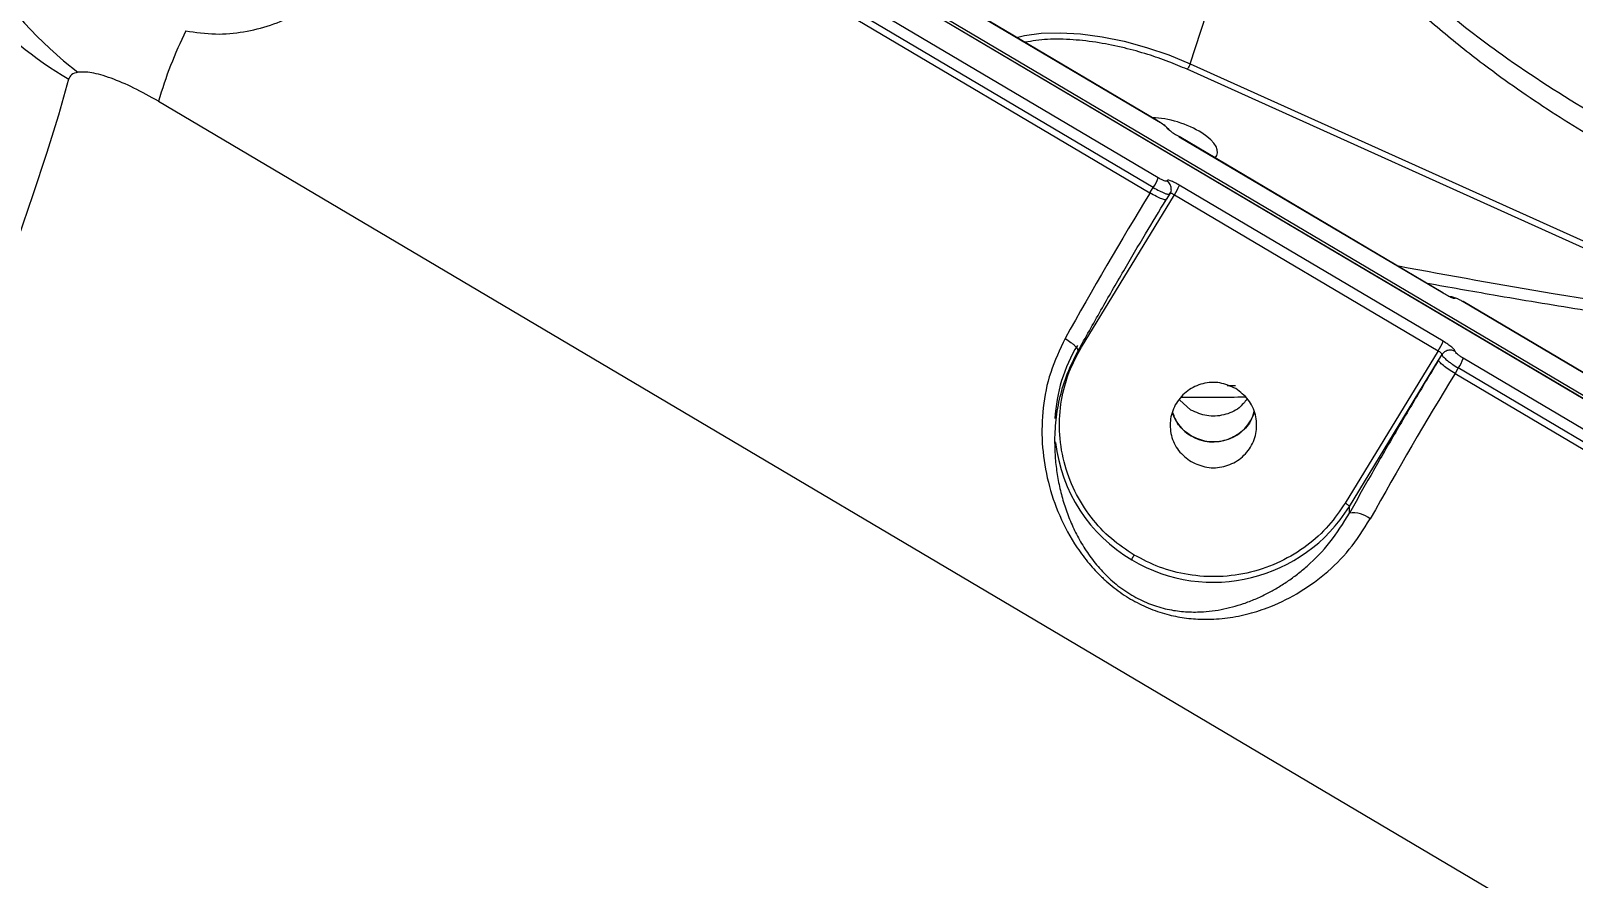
# Model space of a CAD drawing. Header units: millimetres. Extents: x -5609 to 5139, y -3980 to 3221.
# Drawn here: x 1933.6 to 2094, y 311 to 399.1 of the extents above; entities that cross this region are included whole.
import ezdxf

# ---------------------------------------------------------------- set-up
doc = ezdxf.new("R2010")
doc.units = ezdxf.units.MM
for name, color, linetype in [('DIKOM_ОБЪЕКТ', 7, 'Continuous'), ('DIKOM_РАЗМЕР_ЗОНА', 7, 'Continuous'), ('DIKOM_РАЗМЕР_ОБЪЕКТА', 7, 'Continuous')]:
    doc.layers.add(name, color=color, linetype=linetype)
doc.styles.add('style1', font='arial.ttf', dxfattribs={"width": 0.8})
doc.dimstyles.new('1-50', dxfattribs={"dimtxt": 300, "dimasz": 200, "dimexe": 100, "dimexo": 0, "dimgap": 100, "dimtad": 1, "dimtxsty": 'style1', "dimcen": 200, "dimclrd": 7, "dimclre": 7, "dimclrt": 7, "dimadec": 1, "dimazin": 2, "dimtfac": 1, "dimtmove": 0, "dimatfit": 2, "dimfxl": 0, "dimlwd": 25, "dimlwe": 18, "dimarcsym": 0})

# ---------------------------------------------------------------- blocks, each defined once
blk = doc.blocks.new('A$Cc336a1e3')
at = {"color": 7, "linetype": 'Continuous', "lineweight": 15}
for p, q in [((5145.92, 1497.55), (4731.05, 1743.04)), ((5145.92, 1497.22), (4731.05, 1742.71)), ((5145.92, 1497.21), (4731.05, 1742.7)), ((4871.01, 1662.61), (4799.86, 1704.71)), ((4799.87, 1704.7), (4871.01, 1662.6)), ((4871.03, 1656.7), (4799.88, 1698.8)), ((4799.03, 1697.23), (4870.17, 1655.14)), ((4870.51, 1655.69), (4799.37, 1697.79)), ((4874.34, 1668.57), (4882.44, 1693.32)), ((4932.81, 1641.48), (4874.02, 1667.99)), ((4874.34, 1668.57), (4934.42, 1641.49)), ((4767.07, 1664.66), (5067.08, 1487.14)), ((4871.01, 1662.61), (4871.01, 1662.6)), ((4900.63, 1644.76), (4873.2, 1660.99)), ((4873.21, 1660.98), (4900.64, 1644.74)), ((4870.17, 1655.14), (4870.51, 1655.69)), ((4871.88, 1654.44), (4872.3, 1655.12)), ((4900.65, 1639.72), (4873.22, 1655.95)), ((4863.05, 1639.11), (4872.71, 1654.94)), ((4871.86, 1654.45), (4871.81, 1654.44)), ((4872.19, 1655), (4872.23, 1655.04)), ((4872.71, 1654.94), (4900.13, 1638.71)), ((4900.63, 1644.76), (4900.64, 1644.74)), ((4973.87, 1601.74), (4902.72, 1643.84)), ((4902.73, 1643.83), (4973.88, 1601.73)), ((4900.13, 1638.71), (4890.48, 1622.88)), ((4890.91, 1622.54), (4900.17, 1637.73)), ((4900.17, 1637.73), (4900.54, 1638.32)), ((4973.89, 1595.84), (4902.74, 1637.94)), ((4902.23, 1636.93), (4901.89, 1636.37)), ((4901.89, 1636.37), (4973.03, 1594.27)), ((4973.37, 1594.83), (4902.23, 1636.93)), ((4878.21, 1635.1), (4879.06, 1635.1)), ((4874.43, 1632.55), (4873.23, 1633.63)), ((4860.29, 1629.28), (4860.28, 1629.08)), ((4890.91, 1621.84), (4890.91, 1622.54))]:
    blk.add_line(p, q, dxfattribs=at)
at = {"color": 8, "linetype": 'Continuous', "lineweight": 15}
for p, q in [((4873.21, 1660.98), (4873.2, 1660.99)), ((4902.73, 1643.83), (4902.72, 1643.84))]:
    blk.add_line(p, q, dxfattribs=at)
at = {"color": 8, "linetype": 'Continuous', "lineweight": 15, "flags": 128}
blk.add_lwpolyline([(4856.3, 1671.31), (4857.12, 1671.5), (4858.87, 1671.74), (4860.82, 1671.79), (4862.94, 1671.67), (4865.18, 1671.37), (4867.49, 1670.9), (4869.82, 1670.26), (4872.12, 1669.48), (4874.34, 1668.57)], dxfattribs=at)
at = {"color": 7, "linetype": 'Continuous', "lineweight": 15, "flags": 128}
for points in [[(4757.73, 1666.95), (4756.67, 1663.23), (4755.43, 1659.22), (4754.02, 1654.93), (4752.43, 1650.37)], [(4873.2, 1660.99), (4873.19, 1660.99), (4873.19, 1660.99)], [(4902.72, 1643.84), (4902.72, 1643.84), (4902.71, 1643.84)]]:
    blk.add_lwpolyline(points, dxfattribs=at)
at = {"color": 7, "linetype": 'Continuous', "lineweight": 15}
for centre, radius, start, end in [((4784.68, 1701.35), 42.54, 153.0618, 232.322), ((4778.58, 1702.26), 41, 221.8765, 239.4365), ((4812.62, 1651.24), 47.49, 154.091, 163.5782), ((4866.54, 1658.35), 4.78, 326.1956, 339.8143), ((5243.76, 1427.18), 437.64, 148.6093, 150.9034), ((4868.77, 1657.57), 4.74, 326.159, 339.9083), ((4901.38, 1643.33), 1, 59.3977, 87.0071), ((4876.33, 1630.9), 16.06, 148.5708, 177.2574), ((4896.18, 1641.36), 4.76, 326.1816, 339.8628), ((4898.26, 1639.58), 4.78, 326.1971, 339.8141), ((5275.42, 1408.45), 437.57, 148.6091, 150.9035), ((4876.69, 1633.7), 4.44, 199.4559, 239.5178), ((4876.76, 1633.75), 4.51, 239.0705, 342.2274), ((4876.76, 1631.28), 16.63, 239.305, 328.2969), ((4891.3, 1619.08), 2.78, 50.6416, 98.085)]:
    blk.add_arc(centre, radius, start, end, dxfattribs=at)
at = {"color": 8, "linetype": 'Continuous', "lineweight": 15}
for centre, radius, start, end in [((4871.41, 1655.56), 0.976, 353.7983, 59.773), ((4876.49, 1630.97), 16.23, 186.3368, 239.5584)]:
    blk.add_arc(centre, radius, start, end, dxfattribs=at)
at = {"color": 7, "linetype": 'Continuous', "lineweight": 15}
blk.add_ellipse((4872.77, 1660.62), major_axis=(4.39, -1.5), ratio=0.406419, start_param=6.073579, end_param=8.548166, dxfattribs=at)
for points, knots in [([(4936.28, 1653.72), (4932.87, 1655.13), (4926.06, 1657.94), (4916.2, 1663.21), (4907.5, 1668.79), (4900, 1674.57), (4894.39, 1679.69), (4889.92, 1684.57), (4886.41, 1689.02), (4884.51, 1692.25), (4883.55, 1693.87)], [0, 0, 0, 0, 0.166563, 0.332641, 0.499588, 0.625438, 0.751028, 0.834087, 0.916852, 1, 1, 1, 1]), ([(4882.44, 1693.32), (4883.38, 1691.66), (4885.23, 1688.36), (4888.68, 1683.78), (4892.44, 1679.47), (4896.52, 1675.43), (4900.83, 1671.65), (4906.08, 1667.52), (4912.3, 1663.22), (4919.53, 1658.91), (4926.94, 1655.05), (4932.03, 1652.88), (4934.57, 1651.8)], [0, 0, 0, 0, 0.083534, 0.16603, 0.250485, 0.333307, 0.417364, 0.501882, 0.627001, 0.751297, 0.875446, 1, 1, 1, 1]), ([(4769.9, 1671.99), (4770.94, 1671.84), (4773.01, 1671.54), (4775.94, 1671.83), (4778.73, 1672.51), (4781.4, 1673.62), (4783.94, 1675.11), (4786.3, 1677.02), (4788.47, 1679.3), (4789.63, 1681.16), (4790.2, 1682.1)], [0, 0, 0, 0, 0.127435, 0.25379, 0.379462, 0.50378, 0.628545, 0.752226, 0.875805, 1, 1, 1, 1]), ([(4874.34, 1668.57), (4874.32, 1668.51), (4874.28, 1668.4), (4874.19, 1668.22), (4874.1, 1668.07), (4874.04, 1668.01), (4874.02, 1667.99)], [0, 0, 0, 0, 0.24996, 0.500043, 0.749888, 1, 1, 1, 1]), ([(4758.67, 1667.68), (4758.44, 1667.62), (4757.96, 1667.48), (4757.81, 1667.13), (4757.73, 1666.95)], [0, 0, 0, 0, 0.501506, 1, 1, 1, 1]), ([(4767.07, 1664.66), (4766.21, 1665.15), (4764.51, 1666.1), (4762.11, 1667.11), (4760.03, 1667.73), (4759.12, 1667.7), (4758.67, 1667.68)], [0, 0, 0, 0, 0.257844, 0.511892, 0.759439, 1, 1, 1, 1]), ([(4872, 1661.86), (4871.96, 1661.9), (4871.84, 1662.05), (4871.48, 1662.3), (4871.16, 1662.5), (4871, 1662.61)], [0, 0, 0, 0, 0.13762, 0.563276, 1, 1, 1, 1]), ([(4871.01, 1662.6), (4871.13, 1662.53), (4871.35, 1662.39), (4871.64, 1662.19), (4871.85, 1662.03), (4871.88, 1661.98), (4871.89, 1661.95)], [0, 0, 0, 0, 0.249719, 0.499449, 0.749156, 1, 1, 1, 1]), ([(4871.89, 1661.95), (4871.92, 1661.91), (4871.96, 1661.83), (4872.27, 1661.59), (4872.7, 1661.28), (4873.04, 1661.08), (4873.21, 1660.98)], [0, 0, 0, 0, 0.250632, 0.500227, 0.750032, 1, 1, 1, 1]), ([(4871.89, 1661.95), (4872, 1661.88), (4872.12, 1661.79), (4872.2, 1661.66), (4872.21, 1661.64)], [0, 0, 0, 0, 0.8326, 1, 1, 1, 1]), ([(4871.91, 1656.4), (4871.89, 1656.38), (4871.86, 1656.34), (4871.66, 1656.39), (4871.37, 1656.51), (4871.14, 1656.64), (4871.03, 1656.7)], [0, 0, 0, 0, 0.25034, 0.500124, 0.749712, 1, 1, 1, 1]), ([(4873.22, 1655.95), (4873.05, 1656.04), (4872.71, 1656.23), (4872.28, 1656.41), (4871.98, 1656.49), (4871.93, 1656.43), (4871.91, 1656.4)], [0, 0, 0, 0, 0.250533, 0.5002, 0.749987, 1, 1, 1, 1]), ([(4872.2, 1655), (4872.24, 1655.06), (4872.34, 1655.2), (4872.37, 1655.37), (4872.39, 1655.45)], [0, 0, 0, 0, 0.494138, 1, 1, 1, 1]), ([(4872.71, 1654.94), (4872.65, 1654.97), (4872.57, 1655.01), (4872.46, 1655.06), (4872.37, 1655.09), (4872.31, 1655.09), (4872.26, 1655.08), (4872.25, 1655.07), (4872.25, 1655.06)], [0, 0, 0, 0, 0.244355, 0.370921, 0.500127, 0.719637, 0.852495, 1, 1, 1, 1]), ([(4862.68, 1638.69), (4863.47, 1640.1), (4865.01, 1642.85), (4867.38, 1646.95), (4869.65, 1650.8), (4871.13, 1653.24), (4871.85, 1654.42)], [0, 0, 0, 0, 0.272667, 0.531339, 0.774201, 1, 1, 1, 1]), ([(4900.64, 1644.74), (4900.81, 1644.65), (4901.14, 1644.45), (4901.56, 1644.25), (4901.85, 1644.15), (4901.88, 1644.18), (4901.89, 1644.2)], [0, 0, 0, 0, 0.250505, 0.500235, 0.750011, 1, 1, 1, 1]), ([(4901.89, 1644.2), (4901.9, 1644.21), (4901.92, 1644.23), (4902.12, 1644.16), (4902.39, 1644.02), (4902.62, 1643.9), (4902.73, 1643.83)], [0, 0, 0, 0, 0.250283, 0.50011, 0.749682, 1, 1, 1, 1]), ([(4861.35, 1640), (4860.8, 1638.84), (4859.68, 1636.5), (4858.97, 1632.79), (4858.87, 1629.1), (4859.4, 1625.48), (4860.5, 1621.97), (4861.95, 1619.14), (4863.46, 1617), (4864.6, 1615.71), (4865.6, 1614.76), (4866.69, 1613.85), (4868.14, 1612.86), (4870.01, 1611.92), (4871.89, 1611.29), (4873.78, 1610.91), (4875.8, 1610.75), (4877.96, 1610.86), (4880.2, 1611.27), (4882.71, 1612.06), (4885.46, 1613.36), (4888.35, 1615.4), (4890.99, 1617.96), (4892.37, 1620.14), (4893.06, 1621.23)], [0, 0, 0, 0, 0.061232, 0.122776, 0.184511, 0.246762, 0.308928, 0.371934, 0.40517, 0.435829, 0.452618, 0.468853, 0.500271, 0.531642, 0.56459, 0.595169, 0.628314, 0.67008, 0.711981, 0.753505, 0.815251, 0.877056, 0.938317, 1, 1, 1, 1]), ([(4868.52, 1617.48), (4867.71, 1618.02), (4866.04, 1619.13), (4863.95, 1621.4), (4862.25, 1624.1), (4861.13, 1627.15), (4860.66, 1630.37), (4860.87, 1633.54), (4861.65, 1636.51), (4862.59, 1638.26), (4863.05, 1639.11)], [0, 0, 0, 0, 0.116515, 0.240009, 0.368639, 0.500001, 0.63136, 0.759989, 0.883485, 1, 1, 1, 1]), ([(4901.91, 1638.65), (4901.89, 1638.7), (4901.86, 1638.8), (4901.57, 1639.08), (4901.15, 1639.4), (4900.82, 1639.61), (4900.65, 1639.72)], [0, 0, 0, 0, 0.250544, 0.500248, 0.75008, 1, 1, 1, 1]), ([(4860.27, 1629.08), (4860.29, 1629.89), (4860.34, 1631.52), (4860.8, 1633.97), (4861.52, 1636.39), (4862.29, 1637.92), (4862.68, 1638.69)], [0, 0, 0, 0, 0.252534, 0.504735, 0.752832, 1, 1, 1, 1]), ([(4900.17, 1637.73), (4899.38, 1636.42), (4897.78, 1633.78), (4895.42, 1629.76), (4893.1, 1625.75), (4891.64, 1623.14), (4890.91, 1621.84)], [0, 0, 0, 0, 0.249234, 0.499999, 0.750766, 1, 1, 1, 1]), ([(4900.54, 1638.32), (4900.54, 1638.33), (4900.54, 1638.35), (4900.5, 1638.41), (4900.45, 1638.47), (4900.37, 1638.54), (4900.27, 1638.62), (4900.19, 1638.67), (4900.13, 1638.71)], [0, 0, 0, 0, 0.147738, 0.280565, 0.500395, 0.629339, 0.75579, 1, 1, 1, 1]), ([(4901.89, 1636.37), (4901.67, 1636.51), (4901.22, 1636.78), (4900.65, 1637.2), (4900.25, 1637.55), (4900.2, 1637.67), (4900.17, 1637.73)], [0, 0, 0, 0, 0.250013, 0.500004, 0.749966, 1, 1, 1, 1]), ([(4901.91, 1638.65), (4901.79, 1638.7), (4901.62, 1638.78), (4901.35, 1638.8), (4901.15, 1638.77), (4900.96, 1638.7), (4900.73, 1638.57), (4900.61, 1638.42), (4900.54, 1638.32)], [0, 0, 0, 0, 0.239462, 0.368472, 0.500067, 0.631681, 0.760557, 1, 1, 1, 1]), ([(4900.54, 1638.32), (4900.54, 1638.28), (4900.56, 1638.21), (4900.72, 1638.02), (4900.97, 1637.79), (4901.29, 1637.55), (4901.68, 1637.26), (4902.01, 1637.06), (4902.23, 1636.93)], [0, 0, 0, 0, 0.161749, 0.299243, 0.500416, 0.631578, 0.758781, 1, 1, 1, 1]), ([(4902.74, 1637.94), (4902.63, 1638.01), (4902.41, 1638.14), (4902.13, 1638.36), (4901.94, 1638.55), (4901.92, 1638.61), (4901.91, 1638.65)], [0, 0, 0, 0, 0.249621, 0.499377, 0.749134, 1, 1, 1, 1]), ([(4879.08, 1634.79), (4878.54, 1635.03), (4877.46, 1635.52), (4875.64, 1635.4), (4874.02, 1634.65), (4872.81, 1633.33), (4872.2, 1631.66), (4872.29, 1629.9), (4873.04, 1628.26), (4873.98, 1627.55), (4874.45, 1627.19)], [0, 0, 0, 0, 0.125011, 0.250011, 0.374998, 0.500001, 0.624996, 0.749998, 0.874992, 1, 1, 1, 1]), ([(4874.45, 1627.19), (4874.99, 1626.95), (4876.06, 1626.47), (4877.88, 1626.59), (4879.51, 1627.33), (4880.72, 1628.65), (4881.33, 1630.32), (4881.24, 1632.08), (4880.49, 1633.72), (4879.55, 1634.44), (4879.08, 1634.79)], [0, 0, 0, 0, 0.124999, 0.250002, 0.374991, 0.499999, 0.625, 0.750003, 0.875, 1, 1, 1, 1]), ([(4880.28, 1633.72), (4880.02, 1633.39), (4879.38, 1632.6), (4877.86, 1631.96), (4876.05, 1631.83), (4874.97, 1632.31), (4874.43, 1632.55)], [0, 0, 0, 0, 0.194277, 0.462858, 0.731433, 1, 1, 1, 1]), ([(4874.44, 1629.87), (4873.95, 1630.22), (4873.09, 1630.85), (4872.71, 1631.84), (4872.54, 1632.28)], [0, 0, 0, 0, 0.556949, 1, 1, 1, 1]), ([(4880.98, 1632.38), (4880.88, 1632.04), (4880.61, 1631.14), (4879.48, 1630.02), (4877.88, 1629.27), (4876.06, 1629.15), (4874.98, 1629.63), (4874.44, 1629.87)], [0, 0, 0, 0, 0.132431, 0.349316, 0.566216, 0.783112, 1, 1, 1, 1]), ([(4868.27, 1613.31), (4868.85, 1613), (4869.71, 1612.54), (4870.88, 1612.13), (4872.04, 1611.81), (4873.47, 1611.58), (4874.99, 1611.53), (4876.34, 1611.62), (4877.56, 1611.8), (4878.75, 1612.07), (4879.93, 1612.43), (4881.13, 1612.89), (4882.29, 1613.44), (4883.4, 1614.05), (4884.46, 1614.72), (4885.5, 1615.48), (4887.02, 1616.75), (4888.96, 1618.71), (4890.26, 1620.79), (4890.91, 1621.84)], [0, 0, 0, 0, 0.062722, 0.093244, 0.125441, 0.188209, 0.25074, 0.29985, 0.349342, 0.398892, 0.447766, 0.500429, 0.554073, 0.601558, 0.650887, 0.700489, 0.749949, 0.874401, 1, 1, 1, 1]), ([(4890.48, 1622.88), (4889.93, 1622.08), (4888.8, 1620.44), (4886.51, 1618.37), (4883.76, 1616.7), (4880.66, 1615.59), (4877.4, 1615.13), (4874.18, 1615.34), (4871.16, 1616.1), (4869.39, 1617.03), (4868.52, 1617.48)], [0, 0, 0, 0, 0.116518, 0.240007, 0.36864, 0.499997, 0.631363, 0.759987, 0.883485, 1, 1, 1, 1]), ([(4890.48, 1622.88), (4890.53, 1622.84), (4890.65, 1622.77), (4890.79, 1622.67), (4890.89, 1622.58), (4890.9, 1622.55), (4890.91, 1622.54)], [0, 0, 0, 0, 0.249955, 0.499865, 0.749737, 1, 1, 1, 1]), ([(4868.52, 1617.48), (4868.49, 1617.42), (4868.41, 1617.29), (4868.32, 1617.13), (4868.27, 1617.02), (4868.27, 1616.99), (4868.27, 1616.97)], [0, 0, 0, 0, 0.27028, 0.562442, 0.789897, 1, 1, 1, 1])]:
    blk.add_open_spline(points, degree=3, knots=knots, dxfattribs=at)
at = {"color": 8, "linetype": 'Continuous', "lineweight": 15}
for points, knots in [([(4874.02, 1667.99), (4873.39, 1668.26), (4872.06, 1668.82), (4869.87, 1669.58), (4867.43, 1670.26), (4864.79, 1670.79), (4862.08, 1671.11), (4859.42, 1671.16), (4857.93, 1670.92), (4857.17, 1670.8)], [0, 0, 0, 0, 0.10957, 0.23066, 0.363697, 0.508638, 0.664682, 0.830194, 1, 1, 1, 1]), ([(4871.81, 1654.44), (4871.8, 1654.42), (4871.75, 1654.39), (4871.41, 1654.5), (4870.85, 1654.75), (4870.4, 1655.01), (4870.17, 1655.14)], [0, 0, 0, 0, 0.124089, 0.416085, 0.708044, 1, 1, 1, 1]), ([(4870.51, 1655.69), (4870.73, 1655.57), (4871.07, 1655.38), (4871.47, 1655.19), (4871.79, 1655.06), (4872.04, 1654.99), (4872.18, 1654.98), (4872.19, 1655), (4872.19, 1655)], [0, 0, 0, 0, 0.283683, 0.433176, 0.587384, 0.823478, 0.984753, 1, 1, 1, 1]), ([(4932.81, 1641.48), (4925.93, 1642.49), (4913.76, 1644.26), (4901.38, 1646.52), (4896, 1647.5)], [0, 0, 0, 0, 0.565444, 1, 1, 1, 1]), ([(4932.83, 1640.31), (4929.72, 1640.75), (4923.77, 1641.6), (4914.78, 1643.01), (4906.61, 1644.36), (4901.3, 1645.31), (4899.01, 1645.72)], [0, 0, 0, 0, 0.277824, 0.532667, 0.798427, 1, 1, 1, 1]), ([(4861.35, 1640), (4861.56, 1639.87), (4861.88, 1639.66), (4862.23, 1639.37), (4862.44, 1639.16), (4862.59, 1638.96), (4862.68, 1638.8), (4862.66, 1638.73), (4862.65, 1638.71)], [0, 0, 0, 0, 0.279433, 0.429819, 0.583383, 0.736978, 0.88737, 1, 1, 1, 1]), ([(4880.09, 1633.89), (4878.03, 1633.86), (4875.82, 1633.83), (4873.59, 1633.85), (4873.44, 1633.85)], [0, 0, 0, 0, 0.932274, 1, 1, 1, 1]), ([(4860.28, 1629.08), (4860.28, 1628.84), (4860.27, 1628.03), (4860.39, 1626.67), (4860.65, 1625.01), (4861.04, 1623.38), (4861.56, 1621.78), (4862.22, 1620.21), (4863.03, 1618.67), (4864.02, 1617.18), (4865.01, 1615.97), (4865.92, 1615.07), (4866.89, 1614.21), (4867.72, 1613.67), (4868.27, 1613.31)], [0, 0, 0, 0, 0.04054, 0.136422, 0.232509, 0.327996, 0.423254, 0.518783, 0.615074, 0.711132, 0.807506, 0.856688, 0.903319, 1, 1, 1, 1])]:
    blk.add_open_spline(points, degree=3, knots=knots, dxfattribs=at)
blk = doc.blocks.new('*D2')
at = {"layer": 'Defpoints', "color": 0, "transparency": 16777216}
for p in [(-5158.5, 3221.44), (639.33, 3221.44), (2080.28, -2772.9)]:
    blk.add_point(p, dxfattribs=at)
at = {"layer": 'DIKOM_РАЗМЕР_ЗОНА', "color": 7, "lineweight": 18, "transparency": 16777216}
for p, q in [((639.33, 3221.44), (-5258.5, 3221.44)), ((2080.28, -2772.9), (-5258.5, -2772.9))]:
    blk.add_line(p, q, dxfattribs=at)
at = {"layer": 'DIKOM_РАЗМЕР_ЗОНА', "color": 7, "lineweight": 25, "transparency": 16777216}
blk.add_line((-5158.5, -2572.9), (-5158.5, 3021.44), dxfattribs=at)
at = {"layer": 'DIKOM_РАЗМЕР_ЗОНА', "color": 7, "transparency": 16777216}
for points in [[(-5191.83, 3021.44), (-5125.17, 3021.44), (-5158.5, 3221.44)], [(-5191.83, -2572.9), (-5125.17, -2572.9), (-5158.5, -2772.9)]]:
    blk.add_solid(points, dxfattribs=at)
at = {"layer": 'DIKOM_РАЗМЕР_ЗОНА', "color": 7, "transparency": 16777216, "insert": (-5411.67, 224.27), "char_height": 300, "attachment_point": 5, "rotation": 90, "style": 'style1'}
blk.add_mtext('6000', dxfattribs=at)
blk = doc.blocks.new('*D3')
at = {"layer": 'Defpoints', "color": 0, "transparency": 16777216}
for p in [(3639.92, 380.08), (-2820.17, -123), (3639.92, -3311)]:
    blk.add_point(p, dxfattribs=at)
at = {"layer": 'DIKOM_РАЗМЕР_ОБЪЕКТА', "color": 7, "lineweight": 18, "transparency": 16777216}
for p, q in [((3639.92, 380.08), (3639.92, -3411)), ((-2820.17, -123), (-2820.17, -3411))]:
    blk.add_line(p, q, dxfattribs=at)
at = {"layer": 'DIKOM_РАЗМЕР_ОБЪЕКТА', "color": 7, "lineweight": 25, "transparency": 16777216}
blk.add_line((-2620.17, -3311), (3439.92, -3311), dxfattribs=at)
at = {"layer": 'DIKOM_РАЗМЕР_ОБЪЕКТА', "color": 7, "transparency": 16777216}
for points in [[(-2620.17, -3277.67), (-2620.17, -3344.33), (-2820.17, -3311)], [(3439.92, -3277.67), (3439.92, -3344.33), (3639.92, -3311)]]:
    blk.add_solid(points, dxfattribs=at)
at = {"layer": 'DIKOM_РАЗМЕР_ОБЪЕКТА', "color": 7, "transparency": 16777216, "insert": (300, -3057.83), "char_height": 300, "attachment_point": 5, "style": 'style1'}
blk.add_mtext('6450', dxfattribs=at)

msp = doc.modelspace()

# ---------------------------------------------------------------- linework, layer by layer
at = {"layer": 'DIKOM_РАЗМЕР_ОБЪЕКТА'}
msp.add_circle((2594.5, 436), 1052.678, dxfattribs=at)

# ---------------------------------------------------------------- block references
at = {"layer": 'DIKOM_ОБЪЕКТ'}
msp.add_blockref('A$Cc336a1e3', (-2820.166, -1272.903), dxfattribs=at)

# ---------------------------------------------------------------- dimensions: what is measured, and where the dimension line sits
at = {"layer": 'DIKOM_РАЗМЕР_ЗОНА'}
dim = msp.add_linear_dim(base=(-5158.5, 3221.444), p1=(2080.276, -2772.903), p2=(639.334, 3221.444), angle=90, text='6000', dimstyle='1-50', dxfattribs=at)
dim.commit()
dim.dimension.update_dxf_attribs({"geometry": '*D2', "text_midpoint": (-5158.5, 224.27), "dimtype": 160})
at = {"layer": 'DIKOM_РАЗМЕР_ОБЪЕКТА'}
dim = msp.add_linear_dim(base=(3639.915, -3311), p1=(-2820.166, -123), p2=(3639.915, 380.085), text='6450', dimstyle='1-50', dxfattribs=at)
dim.commit()
dim.dimension.update_dxf_attribs({"geometry": '*D3', "text_midpoint": (300, -3311), "dimtype": 160})

doc.saveas('drawing.dxf')
